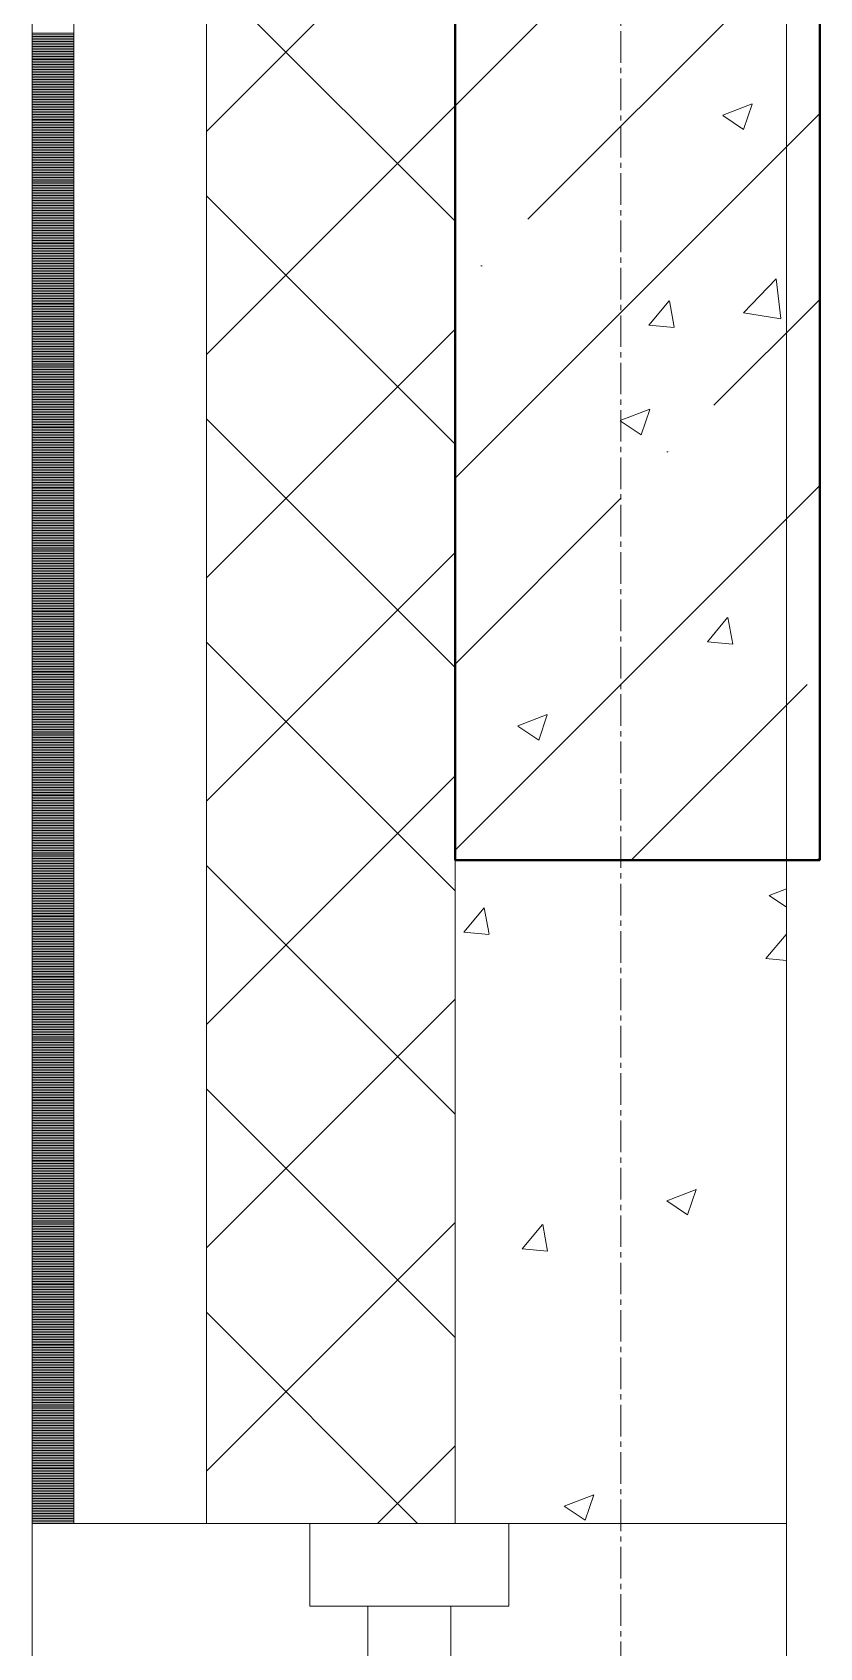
# Model space of a CAD drawing. Header units: millimetres. Extents: x -24360 to 609566, y -391049 to 148426.
# Drawn here: x -355 to 120, y 53525 to 54500 of the extents above; entities that cross this region are included whole.
import ezdxf

# ---------------------------------------------------------------- set-up
doc = ezdxf.new("R2010")
doc.units = ezdxf.units.MM
doc.linetypes.add('CENTER2', pattern=[28.575, 19.05, -3.175, 3.175, -3.175])
doc.linetypes.add('HIDDEN2', pattern=[4.7625, 3.175, -1.5875])
for name, color, linetype, lineweight in [('A-Wall_Материал_Газоблок_Контур', 250, 'Continuous', 0), ('АР_Колонны', 70, 'Continuous', 30), ('АР_Окна', 4, 'Continuous', 5), ('АР_Стены ЖБ', 7, 'Continuous', 30), ('АР_Стены ПЕНОблок', 52, 'Continuous', 20), ('АР_Тонкая', 254, 'Continuous', 5), ('АР_Утеплитель', 31, 'Continuous', 0), ('АР_Штриховка', 8, 'Continuous', 0)]:
    doc.layers.add(name, color=color, linetype=linetype, lineweight=lineweight)
doc.layers.add('АР_Оси_РД_100', color=7, linetype='Continuous', lineweight=0, true_color=0x525252)
doc.layers.add('РД_Оси_100', color=7, linetype='Continuous', lineweight=0, true_color=0x525252)

# ---------------------------------------------------------------- blocks, each defined once
blk = doc.blocks.new('СОШ_2200_АР_ОСИ_М100_28.05.24')
at = {"layer": 'АР_Оси_РД_100', "linetype": 'CENTER2'}
blk.add_line((0, -6155), (0, 139938.679), dxfattribs=at)

msp = doc.modelspace()

# ---------------------------------------------------------------- hatches: boundary and pattern name
at = {"layer": 'АР_Штриховка', "linetype": 'Continuous', "lineweight": 5, "true_color": 0x000000}
h = msp.add_hatch(dxfattribs=at)
h.set_pattern_fill('ANSI35', color=18, scale=25, style=0)
h.paths.add_polyline_path([(-100, 54000), (120, 54000), (120, 55200), (-100, 55200)], flags=0)

# ---------------------------------------------------------------- linework, layer by layer
at = {"layer": 'A-Wall_Материал_Газоблок_Контур', "color": 18, "linetype": 'Continuous', "lineweight": 0, "true_color": 0x000000}
for p, q in [((-355, 53600), (-355, 52400)), ((100, 52400), (100, 53600))]:
    msp.add_line(p, q, dxfattribs=at)
at = {"layer": 'АР_Колонны', "color": 18, "linetype": 'HIDDEN2', "lineweight": 25, "true_color": 0x000000}
for p, q in [((-100, 54000), (-100, 55200)), ((120, 55200), (120, 54000)), ((120, 54000), (-100, 54000))]:
    msp.add_line(p, q, dxfattribs=at)
at = {"layer": 'АР_Колонны', "color": 18, "linetype": 'Continuous', "lineweight": 30, "true_color": 0x000000}
for p, q in [((-100, 55200), (-100, 54000)), ((120, 54000), (120, 55200)), ((-100, 54000), (120, 54000))]:
    msp.add_line(p, q, dxfattribs=at)
at = {"layer": 'АР_Окна', "color": 18, "linetype": 'Continuous', "lineweight": 5, "true_color": 0x000000}
for p, q in [((-355, 53600), (-355, 52400)), ((100, 53600), (100, 52400))]:
    msp.add_line(p, q, dxfattribs=at)
for points in [[(-67.5, 53550), (-67.5, 53600), (-187.5, 53600), (-187.5, 53550)], [(-152.5, 53550), (-102.5, 53550), (-102.5, 52450), (-152.5, 52450)]]:
    msp.add_lwpolyline(points, close=True, dxfattribs=at)
at = {"layer": 'АР_Стены ЖБ', "color": 18, "linetype": 'Continuous', "lineweight": 40, "true_color": 0x000000}
for p, q in [((-100, 55200), (-100, 54000)), ((120, 54000), (120, 55200)), ((-100, 54000), (120, 54000))]:
    msp.add_line(p, q, dxfattribs=at)
at = {"layer": 'АР_Стены ПЕНОблок', "color": 18, "linetype": 'Continuous', "lineweight": 20, "true_color": 0x000000}
for p, q in [((-100, 55400), (-100, 53600)), ((100, 53600), (100, 55400)), ((-100, 53600), (100, 53600))]:
    msp.add_line(p, q, dxfattribs=at)
at = {"layer": 'АР_Тонкая', "color": 18, "linetype": 'Continuous', "lineweight": 5, "true_color": 0x000000}
for p, q in [((-355, 55400), (-355, 53600)), ((-330, 55400), (-330, 53600)), ((-330, 53600), (-330, 55400)), ((-250, 53600), (-250, 55400)), ((-355, 53600), (-330, 53600)), ((-330, 53600), (-250, 53600))]:
    msp.add_line(p, q, dxfattribs=at)
at = {"layer": 'АР_Утеплитель', "color": 18, "linetype": 'Continuous', "lineweight": 0, "true_color": 0x000000}
for p, q in [((-250, 55400), (-250, 53600)), ((-100, 53600), (-100, 55400)), ((-250, 53600), (-100, 53600))]:
    msp.add_line(p, q, dxfattribs=at)
at = {"layer": 'АР_Штриховка', "color": 18, "linetype": 'Continuous', "lineweight": 0, "true_color": 0x000000}
for p, q in [((-250, 54439.76), (-100, 54589.76)), ((-100, 54385.648), (-250, 54535.648)), ((-355, 54499), (-330, 54499)), ((-355, 54498), (-330, 54498)), ((-355, 54497), (-330, 54497)), ((-355, 54496), (-330, 54496)), ((-355, 54495), (-330, 54495)), ((-355, 54494), (-330, 54494)), ((-355, 54493), (-330, 54493)), ((-355, 54492), (-330, 54492)), ((-355, 54491), (-330, 54491)), ((-355, 54490), (-330, 54490)), ((-355, 54489), (-330, 54489)), ((-355, 54488), (-330, 54488)), ((-355, 54487), (-330, 54487)), ((-355, 54486), (-330, 54486)), ((-355, 54485), (-330, 54485)), ((-355, 54484), (-330, 54484)), ((-355, 54483), (-330, 54483)), ((-355, 54482), (-330, 54482)), ((-355, 54481), (-330, 54481)), ((-355, 54480), (-330, 54480)), ((-355, 54479), (-330, 54479)), ((-355, 54478), (-330, 54478)), ((-355, 54477), (-330, 54477)), ((-355, 54476), (-330, 54476)), ((-355, 54475), (-330, 54475)), ((-355, 54474), (-330, 54474)), ((-355, 54473), (-330, 54473)), ((-355, 54472), (-330, 54472)), ((-355, 54471), (-330, 54471)), ((-355, 54470), (-330, 54470)), ((-355, 54469), (-330, 54469)), ((-355, 54468), (-330, 54468)), ((-355, 54467), (-330, 54467)), ((-355, 54466), (-330, 54466)), ((-355, 54465), (-330, 54465)), ((-355, 54464), (-330, 54464)), ((-355, 54463), (-330, 54463)), ((-355, 54462), (-330, 54462)), ((-355, 54461), (-330, 54461)), ((-355, 54460), (-330, 54460)), ((-355, 54459), (-330, 54459)), ((-355, 54458), (-330, 54458)), ((-355, 54457), (-330, 54457)), ((-355, 54456), (-330, 54456)), ((61.494, 54449.424), (79.279, 54456.251)), ((74.118, 54440.865), (79.268, 54456.214)), ((-355, 54455), (-330, 54455)), ((-355, 54454), (-330, 54454)), ((-355, 54453), (-330, 54453)), ((-355, 54452), (-330, 54452)), ((-355, 54451), (-330, 54451)), ((-355, 54450), (-330, 54450)), ((-355, 54449), (-330, 54449)), ((-355, 54448), (-330, 54448)), ((-355, 54447), (-330, 54447)), ((-355, 54446), (-330, 54446)), ((-250, 54305.056), (-100, 54455.056)), ((61.478, 54449.389), (74.113, 54440.867)), ((-355, 54445), (-330, 54445)), ((-355, 54444), (-330, 54444)), ((-355, 54443), (-330, 54443)), ((-355, 54442), (-330, 54442)), ((-355, 54441), (-330, 54441)), ((-355, 54440), (-330, 54440)), ((-355, 54439), (-330, 54439)), ((-355, 54438), (-330, 54438)), ((-355, 54437), (-330, 54437)), ((-355, 54436), (-330, 54436)), ((-355, 54435), (-330, 54435)), ((-355, 54434), (-330, 54434)), ((-355, 54433), (-330, 54433)), ((-355, 54432), (-330, 54432)), ((-355, 54431), (-330, 54431)), ((-355, 54430), (-330, 54430)), ((-355, 54429), (-330, 54429)), ((-355, 54428), (-330, 54428)), ((-355, 54427), (-330, 54427)), ((-355, 54426), (-330, 54426)), ((-355, 54425), (-330, 54425)), ((-355, 54424), (-330, 54424)), ((-355, 54423), (-330, 54423)), ((-355, 54422), (-330, 54422)), ((-355, 54421), (-330, 54421)), ((-355, 54420), (-330, 54420)), ((-355, 54419), (-330, 54419)), ((-355, 54418), (-330, 54418)), ((-355, 54417), (-330, 54417)), ((-355, 54416), (-330, 54416)), ((-355, 54415), (-330, 54415)), ((-355, 54414), (-330, 54414)), ((-355, 54413), (-330, 54413)), ((-355, 54412), (-330, 54412)), ((-355, 54411), (-330, 54411)), ((-355, 54410), (-330, 54410)), ((-355, 54409), (-330, 54409)), ((-355, 54408), (-330, 54408)), ((-355, 54407), (-330, 54407)), ((-355, 54406), (-330, 54406)), ((-355, 54405), (-330, 54405)), ((-355, 54404), (-330, 54404)), ((-355, 54403), (-330, 54403)), ((-355, 54402), (-330, 54402)), ((-355, 54401), (-330, 54401)), ((-355, 54400), (-330, 54400)), ((-355, 54399), (-330, 54399)), ((-355, 54398), (-330, 54398)), ((-355, 54397), (-330, 54397)), ((-100, 54250.944), (-250, 54400.944)), ((-355, 54396), (-330, 54396)), ((-355, 54395), (-330, 54395)), ((-355, 54394), (-330, 54394)), ((-355, 54393), (-330, 54393)), ((-355, 54392), (-330, 54392)), ((-355, 54391), (-330, 54391)), ((-355, 54390), (-330, 54390)), ((-355, 54389), (-330, 54389)), ((-355, 54388), (-330, 54388)), ((-355, 54387), (-330, 54387)), ((-355, 54386), (-330, 54386)), ((-355, 54385), (-330, 54385)), ((-355, 54384), (-330, 54384)), ((-355, 54383), (-330, 54383)), ((-355, 54382), (-330, 54382)), ((-355, 54381), (-330, 54381)), ((-355, 54380), (-330, 54380)), ((-355, 54379), (-330, 54379)), ((-355, 54378), (-330, 54378)), ((-355, 54377), (-330, 54377)), ((-355, 54376), (-330, 54376)), ((-355, 54375), (-330, 54375)), ((-355, 54374), (-330, 54374)), ((-355, 54373), (-330, 54373)), ((-355, 54372), (-330, 54372)), ((-355, 54371), (-330, 54371)), ((-355, 54370), (-330, 54370)), ((-355, 54369), (-330, 54369)), ((-355, 54368), (-330, 54368)), ((-355, 54367), (-330, 54367)), ((-355, 54366), (-330, 54366)), ((-355, 54365), (-330, 54365)), ((-355, 54364), (-330, 54364)), ((-355, 54363), (-330, 54363)), ((-355, 54362), (-330, 54362)), ((-355, 54361), (-330, 54361)), ((-355, 54360), (-330, 54360)), ((-355, 54359), (-330, 54359)), ((-355, 54358), (-330, 54358)), ((-355, 54357), (-330, 54357)), ((-355, 54356), (-330, 54356)), ((-355, 54355), (-330, 54355)), ((-355, 54354), (-330, 54354)), ((-355, 54353), (-330, 54353)), ((-355, 54352), (-330, 54352)), ((-355, 54351), (-330, 54351)), ((-355, 54350), (-330, 54350)), ((-355, 54349), (-330, 54349)), ((-355, 54348), (-330, 54348)), ((73.99, 54330.259), (93.773, 54350.877)), ((96.613, 54326.759), (93.807, 54350.881)), ((-355, 54347), (-330, 54347)), ((-355, 54346), (-330, 54346)), ((-355, 54345), (-330, 54345)), ((-355, 54344), (-330, 54344)), ((-355, 54343), (-330, 54343)), ((-355, 54342), (-330, 54342)), ((-355, 54341), (-330, 54341)), ((-355, 54340), (-330, 54340)), ((-355, 54339), (-330, 54339)), ((-355, 54338), (-330, 54338)), ((-355, 54337), (-330, 54337)), ((-355, 54336), (-330, 54336)), ((-355, 54335), (-330, 54335)), ((-355, 54334), (-330, 54334)), ((-355, 54333), (-330, 54333)), ((-355, 54332), (-330, 54332)), ((-355, 54331), (-330, 54331)), ((-355, 54330), (-330, 54330)), ((-355, 54329), (-330, 54329)), ((16.993, 54322.839), (29.238, 54337.433)), ((32.304, 54321.535), (29.367, 54337.456)), ((74.014, 54330.206), (96.604, 54326.703)), ((-355, 54328), (-330, 54328)), ((-355, 54327), (-330, 54327)), ((-355, 54326), (-330, 54326)), ((-355, 54325), (-330, 54325)), ((-355, 54324), (-330, 54324)), ((-355, 54323), (-330, 54323)), ((-355, 54322), (-330, 54322)), ((-355, 54321), (-330, 54321)), ((-355, 54320), (-330, 54320)), ((-355, 54319), (-330, 54319)), ((-250, 54170.352), (-100, 54320.352)), ((16.993, 54322.839), (32.175, 54321.511)), ((-355, 54318), (-330, 54318)), ((-355, 54317), (-330, 54317)), ((-355, 54316), (-330, 54316)), ((-355, 54315), (-330, 54315)), ((-355, 54314), (-330, 54314)), ((-355, 54313), (-330, 54313)), ((-355, 54312), (-330, 54312)), ((-355, 54311), (-330, 54311)), ((-355, 54310), (-330, 54310)), ((-355, 54309), (-330, 54309)), ((-355, 54308), (-330, 54308)), ((-355, 54307), (-330, 54307)), ((-355, 54306), (-330, 54306)), ((-355, 54305), (-330, 54305)), ((-355, 54304), (-330, 54304)), ((-355, 54303), (-330, 54303)), ((-355, 54302), (-330, 54302)), ((-355, 54301), (-330, 54301)), ((-355, 54300), (-330, 54300)), ((-355, 54299), (-330, 54299)), ((-355, 54298), (-330, 54298)), ((-355, 54297), (-330, 54297)), ((-355, 54296), (-330, 54296)), ((-355, 54295), (-330, 54295)), ((-355, 54294), (-330, 54294)), ((-355, 54293), (-330, 54293)), ((-355, 54292), (-330, 54292)), ((-355, 54291), (-330, 54291)), ((-355, 54290), (-330, 54290)), ((-355, 54289), (-330, 54289)), ((-355, 54288), (-330, 54288)), ((-355, 54287), (-330, 54287)), ((-355, 54286), (-330, 54286)), ((-355, 54285), (-330, 54285)), ((-355, 54284), (-330, 54284)), ((-355, 54283), (-330, 54283)), ((-355, 54282), (-330, 54282)), ((-355, 54281), (-330, 54281)), ((-355, 54280), (-330, 54280)), ((-355, 54279), (-330, 54279)), ((-355, 54278), (-330, 54278)), ((-355, 54277), (-330, 54277)), ((-355, 54276), (-330, 54276)), ((-355, 54275), (-330, 54275)), ((-355, 54274), (-330, 54274)), ((-355, 54273), (-330, 54273)), ((-355, 54272), (-330, 54272)), ((-355, 54271), (-330, 54271)), ((-355, 54270), (-330, 54270)), ((-0.308, 54265.236), (17.477, 54272.063)), ((12.316, 54256.677), (17.466, 54272.026)), ((-355, 54269), (-330, 54269)), ((-355, 54268), (-330, 54268)), ((-355, 54267), (-330, 54267)), ((-355, 54266), (-330, 54266)), ((-355, 54265), (-330, 54265)), ((-355, 54264), (-330, 54264)), ((-355, 54263), (-330, 54263)), ((-355, 54262), (-330, 54262)), ((-355, 54261), (-330, 54261)), ((-100, 54116.241), (-250, 54266.241)), ((-0.324, 54265.201), (12.311, 54256.679)), ((-355, 54260), (-330, 54260)), ((-355, 54259), (-330, 54259)), ((-355, 54258), (-330, 54258)), ((-355, 54257), (-330, 54257)), ((-355, 54256), (-330, 54256)), ((-355, 54255), (-330, 54255)), ((-355, 54254), (-330, 54254)), ((-355, 54253), (-330, 54253)), ((-355, 54252), (-330, 54252)), ((-355, 54251), (-330, 54251)), ((-355, 54250), (-330, 54250)), ((-355, 54249), (-330, 54249)), ((-355, 54248), (-330, 54248)), ((-355, 54247), (-330, 54247)), ((-355, 54246), (-330, 54246)), ((-355, 54245), (-330, 54245)), ((-355, 54244), (-330, 54244)), ((-355, 54243), (-330, 54243)), ((-355, 54242), (-330, 54242)), ((-355, 54241), (-330, 54241)), ((-355, 54240), (-330, 54240)), ((-355, 54239), (-330, 54239)), ((-355, 54238), (-330, 54238)), ((-355, 54237), (-330, 54237)), ((-355, 54236), (-330, 54236)), ((-355, 54235), (-330, 54235)), ((-355, 54234), (-330, 54234)), ((-355, 54233), (-330, 54233)), ((-355, 54232), (-330, 54232)), ((-355, 54231), (-330, 54231)), ((-355, 54230), (-330, 54230)), ((-355, 54229), (-330, 54229)), ((-355, 54228), (-330, 54228)), ((-355, 54227), (-330, 54227)), ((-355, 54226), (-330, 54226)), ((-355, 54225), (-330, 54225)), ((-355, 54224), (-330, 54224)), ((-355, 54223), (-330, 54223)), ((-355, 54222), (-330, 54222)), ((-355, 54221), (-330, 54221)), ((-355, 54220), (-330, 54220)), ((-355, 54219), (-330, 54219)), ((-355, 54218), (-330, 54218)), ((-355, 54217), (-330, 54217)), ((-355, 54216), (-330, 54216)), ((-355, 54215), (-330, 54215)), ((-355, 54214), (-330, 54214)), ((-355, 54213), (-330, 54213)), ((-355, 54212), (-330, 54212)), ((-355, 54211), (-330, 54211)), ((-355, 54210), (-330, 54210)), ((-355, 54209), (-330, 54209)), ((-355, 54208), (-330, 54208)), ((-355, 54207), (-330, 54207)), ((-355, 54206), (-330, 54206)), ((-355, 54205), (-330, 54205)), ((-355, 54204), (-330, 54204)), ((-355, 54203), (-330, 54203)), ((-355, 54202), (-330, 54202)), ((-355, 54201), (-330, 54201)), ((-355, 54200), (-330, 54200)), ((-355, 54199), (-330, 54199)), ((-355, 54198), (-330, 54198)), ((-355, 54197), (-330, 54197)), ((-355, 54196), (-330, 54196)), ((-355, 54195), (-330, 54195)), ((-355, 54194), (-330, 54194)), ((-355, 54193), (-330, 54193)), ((-355, 54192), (-330, 54192)), ((-355, 54191), (-330, 54191)), ((-355, 54190), (-330, 54190)), ((-355, 54189), (-330, 54189)), ((-355, 54188), (-330, 54188)), ((-355, 54187), (-330, 54187)), ((-355, 54186), (-330, 54186)), ((-355, 54185), (-330, 54185)), ((-355, 54184), (-330, 54184)), ((-355, 54183), (-330, 54183)), ((-250, 54035.648), (-100, 54185.648)), ((-355, 54182), (-330, 54182)), ((-355, 54181), (-330, 54181)), ((-355, 54180), (-330, 54180)), ((-355, 54179), (-330, 54179)), ((-355, 54178), (-330, 54178)), ((-355, 54177), (-330, 54177)), ((-355, 54176), (-330, 54176)), ((-355, 54175), (-330, 54175)), ((-355, 54174), (-330, 54174)), ((-355, 54173), (-330, 54173)), ((-355, 54172), (-330, 54172)), ((-355, 54171), (-330, 54171)), ((-355, 54170), (-330, 54170)), ((-355, 54169), (-330, 54169)), ((-355, 54168), (-330, 54168)), ((-355, 54167), (-330, 54167)), ((-355, 54166), (-330, 54166)), ((-355, 54165), (-330, 54165)), ((-355, 54164), (-330, 54164)), ((-355, 54163), (-330, 54163)), ((-355, 54162), (-330, 54162)), ((-355, 54161), (-330, 54161)), ((-355, 54160), (-330, 54160)), ((-355, 54159), (-330, 54159)), ((-355, 54158), (-330, 54158)), ((-355, 54157), (-330, 54157)), ((-355, 54156), (-330, 54156)), ((-355, 54155), (-330, 54155)), ((-355, 54154), (-330, 54154)), ((-355, 54153), (-330, 54153)), ((-355, 54152), (-330, 54152)), ((-355, 54151), (-330, 54151)), ((-355, 54150), (-330, 54150)), ((-355, 54149), (-330, 54149)), ((-355, 54148), (-330, 54148)), ((-355, 54147), (-330, 54147)), ((-355, 54146), (-330, 54146)), ((-355, 54145), (-330, 54145)), ((-355, 54144), (-330, 54144)), ((52.236, 54131.783), (64.481, 54146.376)), ((67.547, 54130.478), (64.61, 54146.399)), ((-355, 54143), (-330, 54143)), ((-355, 54142), (-330, 54142)), ((-355, 54141), (-330, 54141)), ((-355, 54140), (-330, 54140)), ((-355, 54139), (-330, 54139)), ((-355, 54138), (-330, 54138)), ((-355, 54137), (-330, 54137)), ((-355, 54136), (-330, 54136)), ((-355, 54135), (-330, 54135)), ((-355, 54134), (-330, 54134)), ((-355, 54133), (-330, 54133)), ((-355, 54132), (-330, 54132)), ((-355, 54131), (-330, 54131)), ((-355, 54130), (-330, 54130)), ((-355, 54129), (-330, 54129)), ((-355, 54128), (-330, 54128)), ((-355, 54127), (-330, 54127)), ((-355, 54126), (-330, 54126)), ((-355, 54125), (-330, 54125)), ((-355, 54124), (-330, 54124)), ((-100, 53981.537), (-250, 54131.537)), ((52.236, 54131.782), (67.418, 54130.454)), ((-355, 54123), (-330, 54123)), ((-355, 54122), (-330, 54122)), ((-355, 54121), (-330, 54121)), ((-355, 54120), (-330, 54120)), ((-355, 54119), (-330, 54119)), ((-355, 54118), (-330, 54118)), ((-355, 54117), (-330, 54117)), ((-355, 54116), (-330, 54116)), ((-355, 54115), (-330, 54115)), ((-355, 54114), (-330, 54114)), ((-355, 54113), (-330, 54113)), ((-355, 54112), (-330, 54112)), ((-355, 54111), (-330, 54111)), ((-355, 54110), (-330, 54110)), ((-355, 54109), (-330, 54109)), ((-355, 54108), (-330, 54108)), ((-355, 54107), (-330, 54107)), ((-355, 54106), (-330, 54106)), ((-355, 54105), (-330, 54105)), ((-355, 54104), (-330, 54104)), ((-355, 54103), (-330, 54103)), ((-355, 54102), (-330, 54102)), ((-355, 54101), (-330, 54101)), ((-355, 54100), (-330, 54100)), ((-355, 54099), (-330, 54099)), ((-355, 54098), (-330, 54098)), ((-355, 54097), (-330, 54097)), ((-355, 54096), (-330, 54096)), ((-355, 54095), (-330, 54095)), ((-355, 54094), (-330, 54094)), ((-355, 54093), (-330, 54093)), ((-355, 54092), (-330, 54092)), ((-355, 54091), (-330, 54091)), ((-355, 54090), (-330, 54090)), ((-355, 54089), (-330, 54089)), ((-355, 54088), (-330, 54088)), ((-355, 54087), (-330, 54087)), ((-355, 54086), (-330, 54086)), ((-355, 54085), (-330, 54085)), ((-62.11, 54081.048), (-44.325, 54087.875)), ((-49.486, 54072.489), (-44.336, 54087.838)), ((-355, 54084), (-330, 54084)), ((-355, 54083), (-330, 54083)), ((-355, 54082), (-330, 54082)), ((-355, 54081), (-330, 54081)), ((-355, 54080), (-330, 54080)), ((-355, 54079), (-330, 54079)), ((-355, 54078), (-330, 54078)), ((-355, 54077), (-330, 54077)), ((-355, 54076), (-330, 54076)), ((-62.126, 54081.013), (-49.491, 54072.491)), ((-355, 54075), (-330, 54075)), ((-355, 54074), (-330, 54074)), ((-355, 54073), (-330, 54073)), ((-355, 54072), (-330, 54072)), ((-355, 54071), (-330, 54071)), ((-355, 54070), (-330, 54070)), ((-355, 54069), (-330, 54069)), ((-355, 54068), (-330, 54068)), ((-355, 54067), (-330, 54067)), ((-355, 54066), (-330, 54066)), ((-355, 54065), (-330, 54065)), ((-355, 54064), (-330, 54064)), ((-355, 54063), (-330, 54063)), ((-355, 54062), (-330, 54062)), ((-355, 54061), (-330, 54061)), ((-355, 54060), (-330, 54060)), ((-355, 54059), (-330, 54059)), ((-355, 54058), (-330, 54058)), ((-355, 54057), (-330, 54057)), ((-355, 54056), (-330, 54056)), ((-355, 54055), (-330, 54055)), ((-355, 54054), (-330, 54054)), ((-355, 54053), (-330, 54053)), ((-355, 54052), (-330, 54052)), ((-355, 54051), (-330, 54051)), ((-355, 54050), (-330, 54050)), ((-355, 54049), (-330, 54049)), ((-355, 54048), (-330, 54048)), ((-355, 54047), (-330, 54047)), ((-355, 54046), (-330, 54046)), ((-250, 53900.944), (-100, 54050.944)), ((-355, 54045), (-330, 54045)), ((-355, 54044), (-330, 54044)), ((-355, 54043), (-330, 54043)), ((-355, 54042), (-330, 54042)), ((-355, 54041), (-330, 54041)), ((-355, 54040), (-330, 54040)), ((-355, 54039), (-330, 54039)), ((-355, 54038), (-330, 54038)), ((-355, 54037), (-330, 54037)), ((-355, 54036), (-330, 54036)), ((-355, 54035), (-330, 54035)), ((-355, 54034), (-330, 54034)), ((-355, 54033), (-330, 54033)), ((-355, 54032), (-330, 54032)), ((-355, 54031), (-330, 54031)), ((-355, 54030), (-330, 54030)), ((-355, 54029), (-330, 54029)), ((-355, 54028), (-330, 54028)), ((-355, 54027), (-330, 54027)), ((-355, 54026), (-330, 54026)), ((-355, 54025), (-330, 54025)), ((-355, 54024), (-330, 54024)), ((-355, 54023), (-330, 54023)), ((-355, 54022), (-330, 54022)), ((-355, 54021), (-330, 54021)), ((-355, 54020), (-330, 54020)), ((-355, 54019), (-330, 54019)), ((-355, 54018), (-330, 54018)), ((-355, 54017), (-330, 54017)), ((-355, 54016), (-330, 54016)), ((-355, 54015), (-330, 54015)), ((-355, 54014), (-330, 54014)), ((-355, 54013), (-330, 54013)), ((-355, 54012), (-330, 54012)), ((-355, 54011), (-330, 54011)), ((-355, 54010), (-330, 54010)), ((-355, 54009), (-330, 54009)), ((-355, 54008), (-330, 54008)), ((-355, 54007), (-330, 54007)), ((-355, 54006), (-330, 54006)), ((-355, 54005), (-330, 54005)), ((-355, 54004), (-330, 54004)), ((-355, 54003), (-330, 54003)), ((-355, 54002), (-330, 54002)), ((-355, 54001), (-330, 54001)), ((-355, 54000), (-330, 54000)), ((-355, 53999), (-330, 53999)), ((-355, 53998), (-330, 53998)), ((-355, 53997), (-330, 53997)), ((-355, 53996), (-330, 53996)), ((-355, 53995), (-330, 53995)), ((-355, 53994), (-330, 53994)), ((-355, 53993), (-330, 53993)), ((-355, 53992), (-330, 53992)), ((-355, 53991), (-330, 53991)), ((-355, 53990), (-330, 53990)), ((-355, 53989), (-330, 53989)), ((-355, 53988), (-330, 53988)), ((-100, 53846.833), (-250, 53996.833)), ((-355, 53987), (-330, 53987)), ((-355, 53986), (-330, 53986)), ((-355, 53985), (-330, 53985)), ((-355, 53984), (-330, 53984)), ((-355, 53983), (-330, 53983)), ((-355, 53982), (-330, 53982)), ((-355, 53981), (-330, 53981)), ((-355, 53980), (-330, 53980)), ((-355, 53979), (-330, 53979)), ((-355, 53978), (-330, 53978)), ((89.489, 53978.748), (100, 53971.658)), ((89.505, 53978.783), (100, 53982.812)), ((-355, 53977), (-330, 53977)), ((-355, 53976), (-330, 53976)), ((-355, 53975), (-330, 53975)), ((-355, 53974), (-330, 53974)), ((-355, 53973), (-330, 53973)), ((-355, 53972), (-330, 53972)), ((-355, 53971), (-330, 53971)), ((-355, 53970), (-330, 53970)), ((-355, 53969), (-330, 53969)), ((-355, 53968), (-330, 53968)), ((-94.705, 53956.665), (-82.46, 53971.258)), ((-79.394, 53955.36), (-82.331, 53971.281)), ((-355, 53967), (-330, 53967)), ((-355, 53966), (-330, 53966)), ((-355, 53965), (-330, 53965)), ((-355, 53964), (-330, 53964)), ((-355, 53963), (-330, 53963)), ((-355, 53962), (-330, 53962)), ((-355, 53961), (-330, 53961)), ((-355, 53960), (-330, 53960)), ((-355, 53959), (-330, 53959)), ((-355, 53958), (-330, 53958)), ((-355, 53957), (-330, 53957)), ((-355, 53956), (-330, 53956)), ((-355, 53955), (-330, 53955)), ((-355, 53954), (-330, 53954)), ((-355, 53953), (-330, 53953)), ((-355, 53952), (-330, 53952)), ((-355, 53951), (-330, 53951)), ((-355, 53950), (-330, 53950)), ((-355, 53949), (-330, 53949)), ((-94.705, 53956.664), (-79.523, 53955.336)), ((87.48, 53940.726), (99.725, 53955.319)), ((100, 53954.545), (99.853, 53955.342)), ((-355, 53948), (-330, 53948)), ((-355, 53947), (-330, 53947)), ((-355, 53946), (-330, 53946)), ((-355, 53945), (-330, 53945)), ((-355, 53944), (-330, 53944)), ((-355, 53943), (-330, 53943)), ((-355, 53942), (-330, 53942)), ((-355, 53941), (-330, 53941)), ((-355, 53940), (-330, 53940)), ((-355, 53939), (-330, 53939)), ((87.479, 53940.725), (100, 53939.63)), ((-355, 53938), (-330, 53938)), ((-355, 53937), (-330, 53937)), ((-355, 53936), (-330, 53936)), ((-355, 53935), (-330, 53935)), ((-355, 53934), (-330, 53934)), ((-355, 53933), (-330, 53933)), ((-355, 53932), (-330, 53932)), ((-355, 53931), (-330, 53931)), ((-355, 53930), (-330, 53930)), ((-355, 53929), (-330, 53929)), ((-355, 53928), (-330, 53928)), ((-355, 53927), (-330, 53927)), ((-355, 53926), (-330, 53926)), ((-355, 53925), (-330, 53925)), ((-355, 53924), (-330, 53924)), ((-355, 53923), (-330, 53923)), ((-355, 53922), (-330, 53922)), ((-355, 53921), (-330, 53921)), ((-355, 53920), (-330, 53920)), ((-355, 53919), (-330, 53919)), ((-355, 53918), (-330, 53918)), ((-355, 53917), (-330, 53917)), ((-355, 53916), (-330, 53916)), ((-355, 53915), (-330, 53915)), ((-355, 53914), (-330, 53914)), ((-355, 53913), (-330, 53913)), ((-355, 53912), (-330, 53912)), ((-355, 53911), (-330, 53911)), ((-355, 53910), (-330, 53910)), ((-250, 53766.241), (-100, 53916.241)), ((-355, 53909), (-330, 53909)), ((-355, 53908), (-330, 53908)), ((-355, 53907), (-330, 53907)), ((-355, 53906), (-330, 53906)), ((-355, 53905), (-330, 53905)), ((-355, 53904), (-330, 53904)), ((-355, 53903), (-330, 53903)), ((-355, 53902), (-330, 53902)), ((-355, 53901), (-330, 53901)), ((-355, 53900), (-330, 53900)), ((-355, 53899), (-330, 53899)), ((-355, 53898), (-330, 53898)), ((-355, 53897), (-330, 53897)), ((-355, 53896), (-330, 53896)), ((-355, 53895), (-330, 53895)), ((-355, 53894), (-330, 53894)), ((-355, 53893), (-330, 53893)), ((-355, 53892), (-330, 53892)), ((-355, 53891), (-330, 53891)), ((-355, 53890), (-330, 53890)), ((-355, 53889), (-330, 53889)), ((-355, 53888), (-330, 53888)), ((-355, 53887), (-330, 53887)), ((-355, 53886), (-330, 53886)), ((-355, 53885), (-330, 53885)), ((-355, 53884), (-330, 53884)), ((-355, 53883), (-330, 53883)), ((-355, 53882), (-330, 53882)), ((-355, 53881), (-330, 53881)), ((-355, 53880), (-330, 53880)), ((-355, 53879), (-330, 53879)), ((-355, 53878), (-330, 53878)), ((-355, 53877), (-330, 53877)), ((-355, 53876), (-330, 53876)), ((-355, 53875), (-330, 53875)), ((-355, 53874), (-330, 53874)), ((-355, 53873), (-330, 53873)), ((-355, 53872), (-330, 53872)), ((-355, 53871), (-330, 53871)), ((-355, 53870), (-330, 53870)), ((-355, 53869), (-330, 53869)), ((-355, 53868), (-330, 53868)), ((-355, 53867), (-330, 53867)), ((-355, 53866), (-330, 53866)), ((-355, 53865), (-330, 53865)), ((-355, 53864), (-330, 53864)), ((-355, 53863), (-330, 53863)), ((-355, 53862), (-330, 53862)), ((-355, 53861), (-330, 53861)), ((-100, 53712.129), (-250, 53862.129)), ((-355, 53860), (-330, 53860)), ((-355, 53859), (-330, 53859)), ((-355, 53858), (-330, 53858)), ((-355, 53857), (-330, 53857)), ((-355, 53856), (-330, 53856)), ((-355, 53855), (-330, 53855)), ((-355, 53854), (-330, 53854)), ((-355, 53853), (-330, 53853)), ((-355, 53852), (-330, 53852)), ((-355, 53851), (-330, 53851)), ((-355, 53850), (-330, 53850)), ((-355, 53849), (-330, 53849)), ((-355, 53848), (-330, 53848)), ((-355, 53847), (-330, 53847)), ((-355, 53846), (-330, 53846)), ((-355, 53845), (-330, 53845)), ((-355, 53844), (-330, 53844)), ((-355, 53843), (-330, 53843)), ((-355, 53842), (-330, 53842)), ((-355, 53841), (-330, 53841)), ((-355, 53840), (-330, 53840)), ((-355, 53839), (-330, 53839)), ((-355, 53838), (-330, 53838)), ((-355, 53837), (-330, 53837)), ((-355, 53836), (-330, 53836)), ((-355, 53835), (-330, 53835)), ((-355, 53834), (-330, 53834)), ((-355, 53833), (-330, 53833)), ((-355, 53832), (-330, 53832)), ((-355, 53831), (-330, 53831)), ((-355, 53830), (-330, 53830)), ((-355, 53829), (-330, 53829)), ((-355, 53828), (-330, 53828)), ((-355, 53827), (-330, 53827)), ((-355, 53826), (-330, 53826)), ((-355, 53825), (-330, 53825)), ((-355, 53824), (-330, 53824)), ((-355, 53823), (-330, 53823)), ((-355, 53822), (-330, 53822)), ((-355, 53821), (-330, 53821)), ((-355, 53820), (-330, 53820)), ((-355, 53819), (-330, 53819)), ((-355, 53818), (-330, 53818)), ((-355, 53817), (-330, 53817)), ((-355, 53816), (-330, 53816)), ((-355, 53815), (-330, 53815)), ((-355, 53814), (-330, 53814)), ((-355, 53813), (-330, 53813)), ((-355, 53812), (-330, 53812)), ((-355, 53811), (-330, 53811)), ((-355, 53810), (-330, 53810)), ((-355, 53809), (-330, 53809)), ((-355, 53808), (-330, 53808)), ((-355, 53807), (-330, 53807)), ((-355, 53806), (-330, 53806)), ((-355, 53805), (-330, 53805)), ((-355, 53804), (-330, 53804)), ((-355, 53803), (-330, 53803)), ((-355, 53802), (-330, 53802)), ((-355, 53801), (-330, 53801)), ((-355, 53800), (-330, 53800)), ((-355, 53799), (-330, 53799)), ((-355, 53798), (-330, 53798)), ((-355, 53797), (-330, 53797)), ((-355, 53796), (-330, 53796)), ((-355, 53795), (-330, 53795)), ((-355, 53794), (-330, 53794)), ((-355, 53793), (-330, 53793)), ((27.687, 53794.56), (40.321, 53786.038)), ((27.702, 53794.595), (45.487, 53801.422)), ((40.326, 53786.036), (45.476, 53801.385)), ((-355, 53792), (-330, 53792)), ((-355, 53791), (-330, 53791)), ((-355, 53790), (-330, 53790)), ((-355, 53789), (-330, 53789)), ((-355, 53788), (-330, 53788)), ((-355, 53787), (-330, 53787)), ((-355, 53786), (-330, 53786)), ((-355, 53785), (-330, 53785)), ((-355, 53784), (-330, 53784)), ((-355, 53783), (-330, 53783)), ((-355, 53782), (-330, 53782)), ((-355, 53781), (-330, 53781)), ((-355, 53780), (-330, 53780)), ((-355, 53779), (-330, 53779)), ((-355, 53778), (-330, 53778)), ((-355, 53777), (-330, 53777)), ((-355, 53776), (-330, 53776)), ((-355, 53775), (-330, 53775)), ((-355, 53774), (-330, 53774)), ((-355, 53773), (-330, 53773)), ((-250, 53631.537), (-100, 53781.537)), ((-59.462, 53765.608), (-47.217, 53780.201)), ((-44.151, 53764.303), (-47.088, 53780.224)), ((-355, 53772), (-330, 53772)), ((-355, 53771), (-330, 53771)), ((-355, 53770), (-330, 53770)), ((-355, 53769), (-330, 53769)), ((-355, 53768), (-330, 53768)), ((-355, 53767), (-330, 53767)), ((-355, 53766), (-330, 53766)), ((-355, 53765), (-330, 53765)), ((-355, 53764), (-330, 53764)), ((-59.462, 53765.608), (-44.28, 53764.279)), ((-355, 53763), (-330, 53763)), ((-355, 53762), (-330, 53762)), ((-355, 53761), (-330, 53761)), ((-355, 53760), (-330, 53760)), ((-355, 53759), (-330, 53759)), ((-355, 53758), (-330, 53758)), ((-355, 53757), (-330, 53757)), ((-355, 53756), (-330, 53756)), ((-355, 53755), (-330, 53755)), ((-355, 53754), (-330, 53754)), ((-355, 53753), (-330, 53753)), ((-355, 53752), (-330, 53752)), ((-355, 53751), (-330, 53751)), ((-355, 53750), (-330, 53750)), ((-355, 53749), (-330, 53749)), ((-355, 53748), (-330, 53748)), ((-355, 53747), (-330, 53747)), ((-355, 53746), (-330, 53746)), ((-355, 53745), (-330, 53745)), ((-355, 53744), (-330, 53744)), ((-355, 53743), (-330, 53743)), ((-355, 53742), (-330, 53742)), ((-355, 53741), (-330, 53741)), ((-355, 53740), (-330, 53740)), ((-355, 53739), (-330, 53739)), ((-355, 53738), (-330, 53738)), ((-355, 53737), (-330, 53737)), ((-355, 53736), (-330, 53736)), ((-355, 53735), (-330, 53735)), ((-355, 53734), (-330, 53734)), ((-355, 53733), (-330, 53733)), ((-355, 53732), (-330, 53732)), ((-355, 53731), (-330, 53731)), ((-355, 53730), (-330, 53730)), ((-355, 53729), (-330, 53729)), ((-355, 53728), (-330, 53728)), ((-355, 53727), (-330, 53727)), ((-355, 53726), (-330, 53726)), ((-355, 53725), (-330, 53725)), ((-122.575, 53600), (-250, 53727.425)), ((-355, 53724), (-330, 53724)), ((-355, 53723), (-330, 53723)), ((-355, 53722), (-330, 53722)), ((-355, 53721), (-330, 53721)), ((-355, 53720), (-330, 53720)), ((-355, 53719), (-330, 53719)), ((-355, 53718), (-330, 53718)), ((-355, 53717), (-330, 53717)), ((-355, 53716), (-330, 53716)), ((-355, 53715), (-330, 53715)), ((-355, 53714), (-330, 53714)), ((-355, 53713), (-330, 53713)), ((-355, 53712), (-330, 53712)), ((-355, 53711), (-330, 53711)), ((-355, 53710), (-330, 53710)), ((-355, 53709), (-330, 53709)), ((-355, 53708), (-330, 53708)), ((-355, 53707), (-330, 53707)), ((-355, 53706), (-330, 53706)), ((-355, 53705), (-330, 53705)), ((-355, 53704), (-330, 53704)), ((-355, 53703), (-330, 53703)), ((-355, 53702), (-330, 53702)), ((-355, 53701), (-330, 53701)), ((-355, 53700), (-330, 53700)), ((-355, 53699), (-330, 53699)), ((-355, 53698), (-330, 53698)), ((-355, 53697), (-330, 53697)), ((-355, 53696), (-330, 53696)), ((-355, 53695), (-330, 53695)), ((-355, 53694), (-330, 53694)), ((-355, 53693), (-330, 53693)), ((-355, 53692), (-330, 53692)), ((-355, 53691), (-330, 53691)), ((-355, 53690), (-330, 53690)), ((-355, 53689), (-330, 53689)), ((-355, 53688), (-330, 53688)), ((-355, 53687), (-330, 53687)), ((-355, 53686), (-330, 53686)), ((-355, 53685), (-330, 53685)), ((-355, 53684), (-330, 53684)), ((-355, 53683), (-330, 53683)), ((-355, 53682), (-330, 53682)), ((-355, 53681), (-330, 53681)), ((-355, 53680), (-330, 53680)), ((-355, 53679), (-330, 53679)), ((-355, 53678), (-330, 53678)), ((-355, 53677), (-330, 53677)), ((-355, 53676), (-330, 53676)), ((-355, 53675), (-330, 53675)), ((-355, 53674), (-330, 53674)), ((-355, 53673), (-330, 53673)), ((-355, 53672), (-330, 53672)), ((-355, 53671), (-330, 53671)), ((-355, 53670), (-330, 53670)), ((-355, 53669), (-330, 53669)), ((-355, 53668), (-330, 53668)), ((-355, 53667), (-330, 53667)), ((-355, 53666), (-330, 53666)), ((-355, 53665), (-330, 53665)), ((-355, 53664), (-330, 53664)), ((-355, 53663), (-330, 53663)), ((-355, 53662), (-330, 53662)), ((-355, 53661), (-330, 53661)), ((-355, 53660), (-330, 53660)), ((-355, 53659), (-330, 53659)), ((-355, 53658), (-330, 53658)), ((-355, 53657), (-330, 53657)), ((-355, 53656), (-330, 53656)), ((-355, 53655), (-330, 53655)), ((-355, 53654), (-330, 53654)), ((-355, 53653), (-330, 53653)), ((-355, 53652), (-330, 53652)), ((-355, 53651), (-330, 53651)), ((-355, 53650), (-330, 53650)), ((-355, 53649), (-330, 53649)), ((-355, 53648), (-330, 53648)), ((-355, 53647), (-330, 53647)), ((-146.833, 53600), (-100, 53646.833)), ((-355, 53646), (-330, 53646)), ((-355, 53645), (-330, 53645)), ((-355, 53644), (-330, 53644)), ((-355, 53643), (-330, 53643)), ((-355, 53642), (-330, 53642)), ((-355, 53641), (-330, 53641)), ((-355, 53640), (-330, 53640)), ((-355, 53639), (-330, 53639)), ((-355, 53638), (-330, 53638)), ((-355, 53637), (-330, 53637)), ((-355, 53636), (-330, 53636)), ((-355, 53635), (-330, 53635)), ((-355, 53634), (-330, 53634)), ((-355, 53633), (-330, 53633)), ((-355, 53632), (-330, 53632)), ((-355, 53631), (-330, 53631)), ((-355, 53630), (-330, 53630)), ((-355, 53629), (-330, 53629)), ((-355, 53628), (-330, 53628)), ((-355, 53627), (-330, 53627)), ((-355, 53626), (-330, 53626)), ((-355, 53625), (-330, 53625)), ((-355, 53624), (-330, 53624)), ((-355, 53623), (-330, 53623)), ((-355, 53622), (-330, 53622)), ((-355, 53621), (-330, 53621)), ((-355, 53620), (-330, 53620)), ((-355, 53619), (-330, 53619)), ((-355, 53618), (-330, 53618)), ((-355, 53617), (-330, 53617)), ((-34.1, 53610.407), (-16.315, 53617.234)), ((-21.476, 53601.848), (-16.326, 53617.197)), ((-355, 53616), (-330, 53616)), ((-355, 53615), (-330, 53615)), ((-355, 53614), (-330, 53614)), ((-355, 53613), (-330, 53613)), ((-355, 53612), (-330, 53612)), ((-355, 53611), (-330, 53611)), ((-355, 53610), (-330, 53610)), ((-355, 53609), (-330, 53609)), ((-355, 53608), (-330, 53608)), ((-34.115, 53610.372), (-21.481, 53601.85)), ((-355, 53607), (-330, 53607)), ((-355, 53606), (-330, 53606)), ((-355, 53605), (-330, 53605)), ((-355, 53604), (-330, 53604)), ((-355, 53603), (-330, 53603)), ((-355, 53602), (-330, 53602)), ((-355, 53601), (-330, 53601)), ((-355, 53600), (-330, 53600))]:
    msp.add_line(p, q, dxfattribs=at)

# ---------------------------------------------------------------- block references
at = {"layer": 'РД_Оси_100'}
msp.add_blockref('СОШ_2200_АР_ОСИ_М100_28.05.24', (0, 0), dxfattribs=at)

doc.saveas('drawing.dxf')
